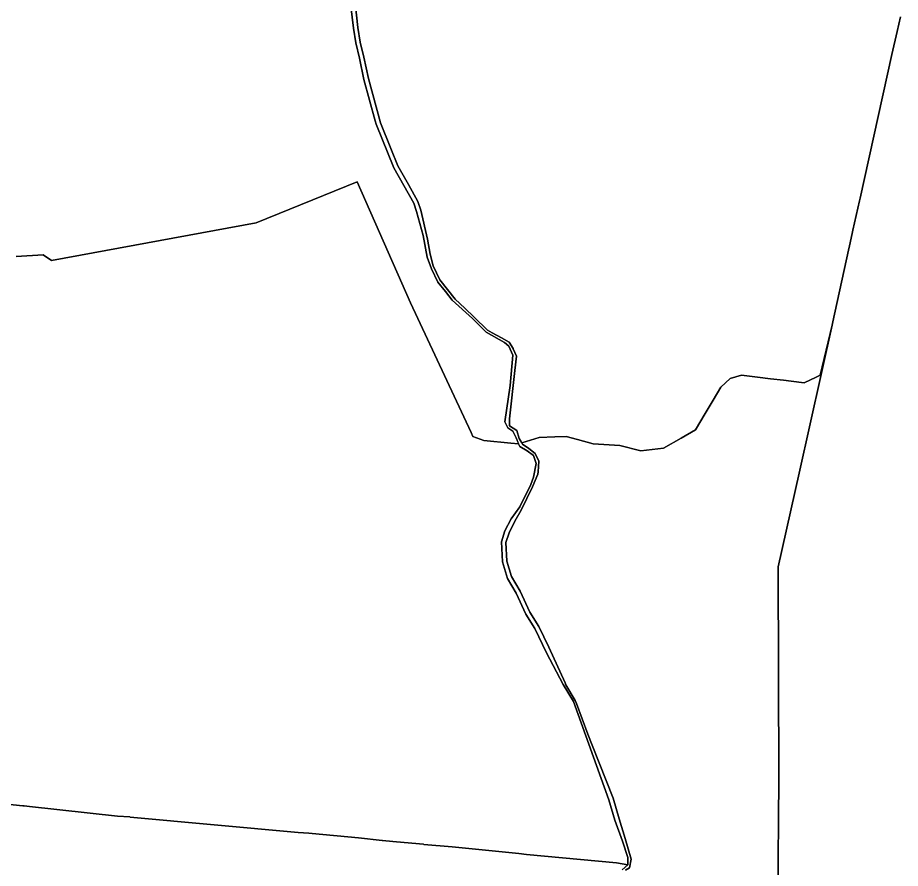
# Model space of a CAD drawing. Header units: metres. Extents: x 3 to 1005126, y 39 to 4383651.
# Drawn here: x 479338 to 480746, y 4369776 to 4371133 of the extents above; entities that cross this region are included whole.
import ezdxf

# ---------------------------------------------------------------- set-up
doc = ezdxf.new("R2010")
doc.units = ezdxf.units.M
doc.header["$MEASUREMENT"] = 0
doc.layers.add('TM_Llucmajor', color=7, linetype='Continuous')

msp = doc.modelspace()

# ---------------------------------------------------------------- linework, layer by layer
at = {"layer": 'TM_Llucmajor', "linetype": 'Continuous', "flags": 128}
for points in [[(479869.8, 4371151.1), (479873.9, 4371115.9), (479877.7, 4371092.5), (479883.7, 4371068.4), (479890.7, 4371034.1), (479908.5, 4370968.3), (479910, 4370963), (479938.4, 4370893.4), (479970.1, 4370836.8), (479974.3, 4370823.7), (479985.3, 4370785.5), (479991.6, 4370750.8), (479998.2, 4370732.3), (480008.7, 4370710.9), (480020.5, 4370696), (480031.2, 4370682.4), (480063.6, 4370653.2), (480085.6, 4370631.2), (480115, 4370614.9), (480121.8, 4370608.7), (480128.3, 4370594.3), (480123.7, 4370546.1), (480115.2, 4370488.1), (480120.2, 4370478.5), (480127.8, 4370473.1), (480133.2, 4370462.8), (480137.3, 4370453), (480124.6, 4370454.1), (480081.8, 4370458.3), (480064.4, 4370464.7), (480061.4, 4370471.2), (479965, 4370677.9), (479879.6, 4370871), (479718.9, 4370805.6), (479392.2, 4370745.6), (479379.2, 4370754.5), (479336, 4370752)], [(480302.6, 4369773.7), (480311.4, 4369781.4), (480311.5, 4369785.7), (480311.5, 4369793.2), (480302.9, 4369819.2), (480290.6, 4369852.8), (480281, 4369885.3), (480225, 4370042.4), (480208.1, 4370069.5), (480181.9, 4370120), (480163.4, 4370158.4), (480148.8, 4370181.3), (480133.5, 4370214.9), (480119.4, 4370238.6), (480111.6, 4370264.8), (480109.9, 4370296.7), (480115.4, 4370314.1), (480125.2, 4370333.4), (480139.3, 4370352.9), (480156.6, 4370388), (480160.8, 4370400), (480165.3, 4370421.5), (480160.9, 4370434.7), (480150.7, 4370441.9), (480139.1, 4370449), (480133.2, 4370462.8), (480127.8, 4370473.1), (480120.2, 4370478.5), (480115.2, 4370488.1), (480123.7, 4370546.1), (480128.3, 4370594.3), (480121.8, 4370608.7), (480115, 4370614.9), (480085.6, 4370631.2), (480063.6, 4370653.2), (480031.2, 4370682.4), (480020.5, 4370696), (480008.7, 4370710.9), (479998.2, 4370732.3), (479991.6, 4370750.8), (479985.3, 4370785.5), (479974.3, 4370823.7), (479970.1, 4370836.8), (479938.4, 4370893.4), (479910, 4370963), (479908.5, 4370968.3), (479890.7, 4371034.1), (479883.7, 4371068.4), (479877.7, 4371092.5), (479873.9, 4371115.9), (479869.8, 4371151.1)], [(480746, 4371134.2), (480740.7, 4371110.5), (480732.6, 4371074), (480681.7, 4370844.7), (480680.8, 4370840.9), (480670.3, 4370793.8), (480669.2, 4370788.8), (480664.8, 4370768.7), (480663.3, 4370761.9), (480638.4, 4370647.6), (480637.2, 4370642.6), (480618.1, 4370562.7), (480611.6, 4370559.5), (480592.5, 4370550.2), (480572, 4370552.8), (480559.5, 4370554.4), (480538.7, 4370557), (480518.4, 4370559.5), (480492.7, 4370562.7), (480474.5, 4370557.4), (480459.7, 4370543.6), (480447.5, 4370523), (480434.8, 4370501.7), (480419.2, 4370475.3), (480396.3, 4370462), (480368.4, 4370446), (480332, 4370441.7), (480298.8, 4370450.3), (480256.3, 4370453), (480231.3, 4370459.9), (480213, 4370465), (480194.9, 4370464.2), (480170.3, 4370463.1), (480142.3, 4370454.5), (480142.3, 4370454.5), (480138.4, 4370461.5), (480138.3, 4370461.6), (480134.2, 4370474.4), (480122.6, 4370481.6), (480122.5, 4370483.2), (480122.5, 4370493), (480131.4, 4370570.3), (480134, 4370593.1), (480128.6, 4370604.9), (480128.5, 4370605.1), (480122.4, 4370615.4), (480110.2, 4370622.1), (480095.3, 4370630.2), (480087.9, 4370634.2), (480066.6, 4370655.2), (480051.3, 4370669.6), (480036.1, 4370684.1), (480011.7, 4370714.8), (480001.2, 4370736.9), (479996.2, 4370755.8), (479992, 4370779.5), (479992, 4370779.6), (479981.2, 4370825.7), (479976.7, 4370839.6), (479961.6, 4370866.6), (479944.9, 4370896.5), (479933.7, 4370924), (479916.8, 4370965.3), (479897.7, 4371035.8), (479890.7, 4371070), (479884.8, 4371093.9), (479881, 4371116.9), (479877, 4371151.6)], [(479877, 4371151.6), (479881, 4371116.9), (479884.8, 4371093.9), (479890.7, 4371070), (479897.7, 4371035.8), (479916.8, 4370965.3), (479933.7, 4370924), (479944.9, 4370896.5), (479961.6, 4370866.6), (479976.7, 4370839.6), (479981.2, 4370825.7), (479992, 4370779.6), (479992, 4370779.5), (479996.2, 4370755.8), (480001.2, 4370736.9), (480011.7, 4370714.8), (480036.1, 4370684.1), (480051.3, 4370669.6), (480066.6, 4370655.2), (480087.9, 4370634.2), (480095.3, 4370630.2), (480110.2, 4370622.1), (480122.4, 4370615.4), (480128.5, 4370605.1), (480128.6, 4370604.9), (480134, 4370593.1), (480131.4, 4370570.3), (480122.5, 4370493), (480122.5, 4370483.2), (480122.6, 4370481.6), (480134.2, 4370474.4), (480138.3, 4370461.6), (480138.4, 4370461.5), (480143.3, 4370452.6), (480153.5, 4370445.7), (480163.7, 4370437.7), (480169.6, 4370425.3), (480168.3, 4370408.2), (480168.1, 4370404.9), (480159.4, 4370384.5), (480141.5, 4370347.5), (480141.4, 4370347.2), (480131.4, 4370329.7), (480122.1, 4370311.3), (480117.1, 4370295.8), (480118.7, 4370266.1), (480126, 4370241.5), (480139.9, 4370218.2), (480155.1, 4370184.7), (480169.7, 4370161.9), (480185.3, 4370128.8), (480185.4, 4370128.7), (480211.4, 4370072), (480212.8, 4370068.8), (480227.3, 4370043.7), (480229.8, 4370039.2), (480247.5, 4369990), (480247.6, 4369989.9), (480254.5, 4369972.3), (480287.8, 4369887.8), (480297.4, 4369855.1), (480307, 4369823.9), (480307.1, 4369823.7), (480316.6, 4369790.7), (480314.1, 4369776.9), (480307.9, 4369773.1)], [(480550.4, 4369726.7), (480552.5, 4369917), (480551.2, 4370257.1), (480584.5, 4370406.4), (480637.2, 4370642.6), (480638.4, 4370647.6), (480663.3, 4370761.9), (480664.8, 4370768.7), (480669.2, 4370788.8), (480670.3, 4370793.8), (480680.8, 4370840.9), (480681.7, 4370844.7), (480732.6, 4371074), (480740.7, 4371110.5), (480746, 4371134.2)], [(479336, 4370752), (479379.2, 4370754.5), (479392.2, 4370745.6), (479718.9, 4370805.6), (479879.6, 4370871), (479965, 4370677.9), (480061.4, 4370471.2), (480064.4, 4370464.7), (480081.8, 4370458.3), (480124.6, 4370454.1), (480137.3, 4370453), (480139.1, 4370449), (480150.7, 4370441.9), (480160.9, 4370434.7), (480165.3, 4370421.5), (480160.8, 4370400), (480156.6, 4370388), (480139.3, 4370352.9), (480125.2, 4370333.4), (480115.4, 4370314.1), (480109.9, 4370296.7), (480111.6, 4370264.8), (480119.4, 4370238.6), (480133.5, 4370214.9), (480148.8, 4370181.3), (480163.4, 4370158.4), (480181.9, 4370120), (480208.1, 4370069.5), (480225, 4370042.4), (480281, 4369885.3), (480290.6, 4369852.8), (480302.9, 4369819.2), (480311.5, 4369793.2), (480311.5, 4369785.7), (480311.4, 4369781.4), (480293.6, 4369784.6), (480150, 4369798.3), (480137.5, 4369799.5), (480031.5, 4369810.2), (480031.3, 4369810.2), (479986.3, 4369814.3), (479985.8, 4369814.4), (479942.6, 4369818.5), (479925.4, 4369820.1), (479920.1, 4369820.6), (479919.9, 4369820.7), (479882.2, 4369824.6), (479881.7, 4369824.7), (479808, 4369831.8), (479802.8, 4369832.4), (479785.7, 4369833.1), (479785.5, 4369833.2), (479518, 4369857.9), (479517.1, 4369858), (479497.8, 4369859.2), (479357.2, 4369874.9), (479348.9, 4369875.8), (479346.5, 4369876), (479290.1, 4369881.4)], [(480307.9, 4369773.1), (480314.1, 4369776.9), (480316.6, 4369790.7), (480307.1, 4369823.7), (480307, 4369823.9), (480297.4, 4369855.1), (480287.8, 4369887.8), (480254.5, 4369972.3), (480247.6, 4369989.9), (480247.5, 4369990), (480229.8, 4370039.2), (480227.3, 4370043.7), (480212.8, 4370068.8), (480211.4, 4370072), (480185.4, 4370128.7), (480185.3, 4370128.8), (480169.7, 4370161.9), (480155.1, 4370184.7), (480139.9, 4370218.2), (480126, 4370241.5), (480118.7, 4370266.1), (480117.1, 4370295.8), (480122.1, 4370311.3), (480131.4, 4370329.7), (480141.4, 4370347.2), (480141.5, 4370347.5), (480159.4, 4370384.5), (480168.1, 4370404.9), (480168.3, 4370408.2), (480169.6, 4370425.3), (480163.7, 4370437.7), (480153.5, 4370445.7), (480143.3, 4370452.6), (480142.3, 4370454.5), (480170.3, 4370463.1), (480194.9, 4370464.2), (480213, 4370465), (480231.3, 4370459.9), (480256.3, 4370453), (480298.8, 4370450.3), (480332, 4370441.7), (480368.4, 4370446), (480396.3, 4370462), (480419.2, 4370475.3), (480434.8, 4370501.7), (480447.5, 4370523), (480459.7, 4370543.6), (480474.5, 4370557.4), (480492.7, 4370562.7), (480518.4, 4370559.5), (480538.7, 4370557), (480559.5, 4370554.4), (480572, 4370552.8), (480592.5, 4370550.2), (480611.6, 4370559.5), (480618.1, 4370562.7), (480618.1, 4370562.7), (480637.2, 4370642.6), (480584.5, 4370406.4), (480551.2, 4370257.1), (480552.5, 4369917), (480550.4, 4369726.7)], [(479290.1, 4369881.4), (479346.5, 4369876), (479348.9, 4369875.8), (479357.2, 4369874.9), (479497.8, 4369859.2), (479517.1, 4369858), (479518, 4369857.9), (479785.5, 4369833.2), (479785.7, 4369833.1), (479802.8, 4369832.4), (479808, 4369831.8), (479881.7, 4369824.7), (479882.2, 4369824.6), (479919.9, 4369820.7), (479920.1, 4369820.6), (479925.4, 4369820.1), (479942.6, 4369818.5), (479985.8, 4369814.4), (479986.3, 4369814.3), (480031.3, 4369810.2), (480031.5, 4369810.2), (480137.5, 4369799.5), (480150, 4369798.3), (480293.6, 4369784.6), (480311.4, 4369781.4), (480302.6, 4369773.7)]]:
    msp.add_lwpolyline(points, dxfattribs=at)

doc.saveas('drawing.dxf')
